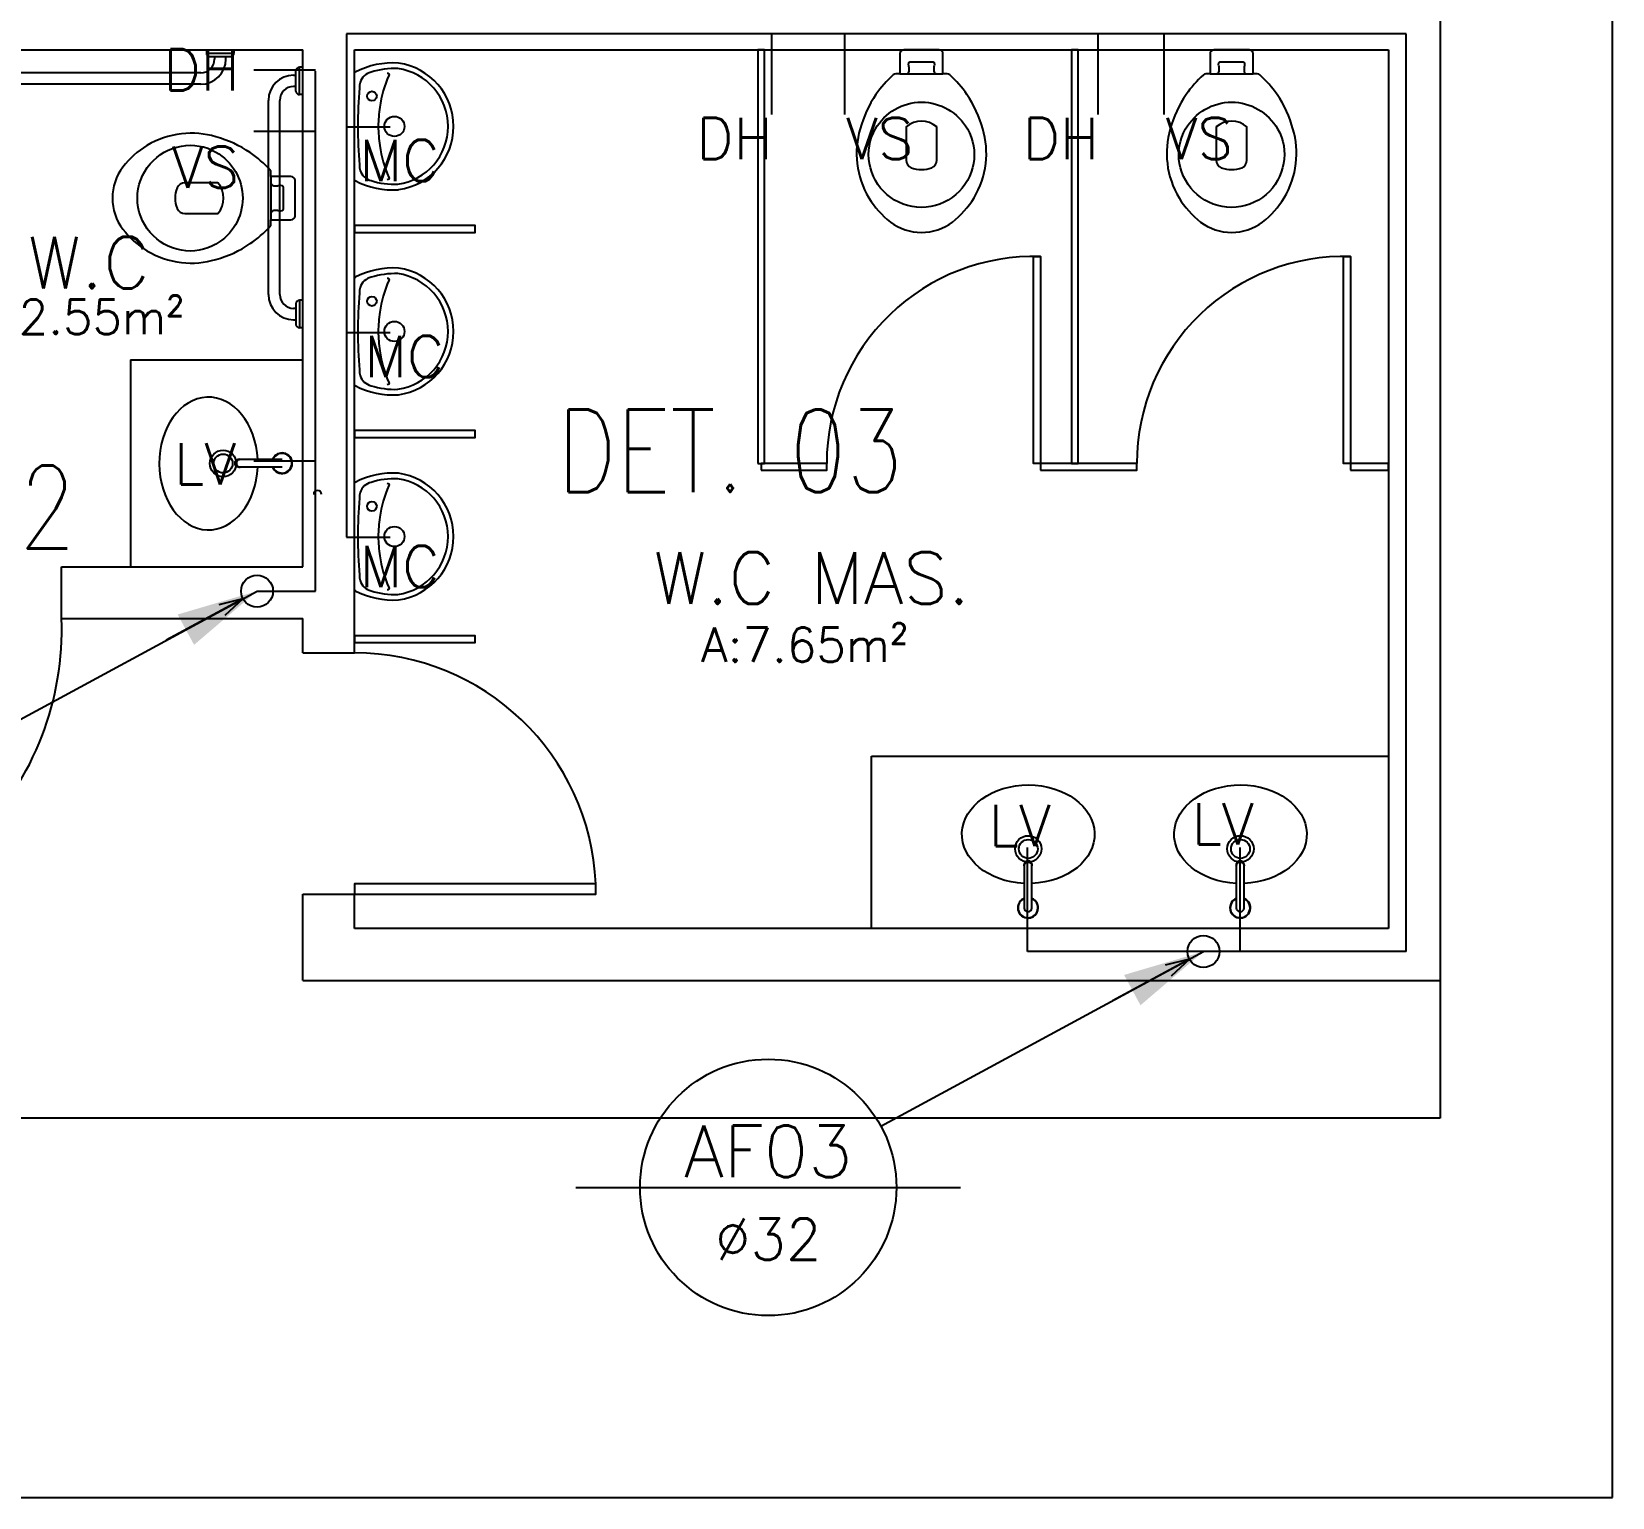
# Model space of a CAD drawing. Header units: millimetres. Extents: x 1111 to 1959, y -391 to -319.
# Drawn here: x 1716.49 to 1722.91, y -384.73 to -378.78 of the extents above; entities that cross this region are included whole.
import ezdxf
from ezdxf.enums import TextEntityAlignment as Align

# ---------------------------------------------------------------- set-up
doc = ezdxf.new("R2010")
doc.units = ezdxf.units.MM
doc.linetypes.add('HIDDEN', pattern=[0.375, 0.25, -0.125])
for name, color, linetype in [('08', 8, 'Continuous'), ('ARQ-PÇ-HIDROSSAN', 7, 'Continuous'), ('CONEXAO_AG_FRIA', 3, 'Continuous'), ('TUBOS_AG_FRIA', 2, 'Continuous'), ('TXT', 2, 'Continuous')]:
    doc.layers.add(name, color=color, linetype=linetype)
doc.styles.add('ROMANS', font='romans')

# ---------------------------------------------------------------- blocks, each defined once
blk = doc.blocks.new('SANIT-flat-3-flat-1')
at = {"layer": 'ARQ-PÇ-HIDROSSAN'}
blk.add_line((0.07, -0.0625), (0.07, 0.0625), dxfattribs=at)
for points in [[(0.073, -0.082, 0.059368), (0.13, -0.132, 0.082654), (0.23, -0.178, 0.104255), (0.33, -0.1865, 0.107708), (0.43, -0.1525, 0.088187), (0.5, -0.09, 0.163426), (0.53, 0, 0.163426), (0.5, 0.09, 0.088187), (0.43, 0.1525, 0.107708), (0.33, 0.1865, 0.104255), (0.23, 0.178, 0.082654), (0.13, 0.132, 0.059368), (0.073, 0.082, 0.207706), (0.07, 0.0745), (0.07, 0.0693), (0.07, 0.0625), (0.012, 0.0625, 0.402093), (0, 0.0515), (0, 0.0515), (0, -0.0515, 0.402093), (0.012, -0.0625), (0.07, -0.0625), (0.07, -0.0693), (0.07, -0.0745, 0.207706)], [(0.152, 0, -0.268395), (0.23, 0.1335, -0.179674), (0.33, 0.151, -0.170707), (0.4205, 0.1, -0.179561), (0.4575, 0, -0.179561), (0.4205, -0.1, -0.170707), (0.33, -0.151, -0.179674), (0.23, -0.1335, -0.268395)], [(0.3425, -0.03, 0.183333), (0.3425, 0.03, 0.302776), (0.32, 0.0445), (0.224, 0.0445, 0.370787), (0.224, -0.0445), (0.32, -0.0445, 0.302776)]]:
    blk.add_lwpolyline(points, format="xyb", close=True, dxfattribs=at)
blk.add_lwpolyline([(0.07, -0.0436, 0.380199), (0.062, -0.036), (0.051, -0.036, 0.087349), (0.047, -0.037, -0.172037), (0.0383, -0.037, -0.102747), (0.0363, -0.0357, -0.167994), (0.035, -0.0315), (0.035, 0.0315), (0.035, 0.0315, -0.167994), (0.0363, 0.0357, -0.102747), (0.0383, 0.037, -0.172037), (0.047, 0.037, 0.087349), (0.051, 0.036), (0.062, 0.036, 0.380199), (0.07, 0.0436)], format="xyb", dxfattribs=at)
blk = doc.blocks.new('LAVATOR')
for p, q in [((-0.1408, 0.0004), (-0.1408, 0.1946)), ((-0.1408, -0.1938), (-0.1408, 0.0004))]:
    blk.add_line(p, q)
blk.add_lwpolyline([(-0.1288, 0.0004, 0.019765), (-0.1233, -0.1396, 0.055725), (-0.1208, -0.1596, 0.26837), (-0.0808, -0.1966, 0.08527), (0.0165, -0.2098, 0.373975), (0.1992, 0.0004, 0.373975), (0.0165, 0.2106, 0.08527), (-0.0808, 0.1974, 0.26837), (-0.1208, 0.1604, 0.055725), (-0.1233, 0.1404, 0.019765)], format="xyb", close=True)
blk.add_lwpolyline([(-0.0217, 0.1944, -0.557482), (-0.016, 0.1859, 0.068592), (-0.0493, 0.0704, 0.02486), (-0.0548, 0.0004, 0.02486), (-0.0493, -0.0696, 0.068592), (-0.016, -0.1851, -0.557482), (-0.0217, -0.1936)], format="xyb")
for centre, radius in [((-0.0778, 0.1104), 0.0175), ((0.0042, 0.0004), 0.0365)]:
    blk.add_circle(centre, radius)
for centre, radius, start, end in [((-0.0018, -0.0639), 0.2951, 85.90608, 117.73531), ((-0.013, 0.0004), 0.2323, 0, 82.01817), ((-0.1378, 0.1946), 0.003, 117.73531, 180), ((-0.013, 0.0004), 0.2322, 277.98183, 0), ((-0.1378, -0.1938), 0.003, 180, 242.26469), ((-0.0018, 0.0647), 0.2951, 242.26469, 274.09392)]:
    blk.add_arc(centre, radius, start, end)
blk = doc.blocks.new('*U260', base_point=(10233.26, -19.23))
for q in [(10212.05, 1.98), (10223.77, -12.28), (10226.31, -9.75)]:
    blk.add_line((10229.98, -15.95), q)
blk.add_circle((10233.26, -19.23), 4.64)

msp = doc.modelspace()

# ---------------------------------------------------------------- linework, layer by layer
at = {"layer": '08'}
for p, q in [((1722.9094, -384.7295), (1722.9094, -357.4995)), ((1722.2094, -372.6895), (1722.2094, -382.6295)), ((1715.2094, -378.8495), (1717.5894, -378.8495)), ((1717.1974, -378.8495), (1717.1974, -378.8635)), ((1717.1974, -378.8635), (1717.3094, -378.8635)), ((1717.2114, -378.8775), (1717.2954, -378.8775)), ((1717.2303, -378.8775), (1717.2303, -378.8873)), ((1717.2765, -378.8873), (1717.2765, -378.8775)), ((1717.3094, -378.8495), (1717.3094, -378.8635)), ((1717.5894, -380.9495), (1717.5894, -378.8495)), ((1717.7994, -381.2995), (1717.7994, -378.8495)), ((1717.7994, -378.8495), (1721.9994, -378.8495)), ((1721.9994, -378.8495), (1721.9994, -382.4195)), ((1717.1743, -378.9433), (1716.2125, -378.9433)), ((1717.5516, -378.9529), (1717.5614, -378.9529)), ((1717.5614, -379.018), (1717.5614, -378.934)), ((1717.5754, -379.032), (1717.5754, -378.92)), ((1717.5894, -378.92), (1717.5754, -378.92)), ((1717.1743, -378.9895), (1716.2125, -378.9895)), ((1717.5614, -378.9991), (1717.5516, -378.9991)), ((1717.4494, -379.844), (1717.4494, -379.0551)), ((1717.4956, -379.844), (1717.4956, -379.0551)), ((1717.5894, -379.032), (1717.5754, -379.032)), ((1717.5614, -379.9), (1717.5516, -379.9)), ((1717.5614, -379.8811), (1717.5614, -379.9651)), ((1717.5754, -379.8671), (1717.5754, -379.9791)), ((1717.5894, -379.8671), (1717.5754, -379.8671)), ((1717.5516, -379.9462), (1717.5614, -379.9462)), ((1717.5894, -379.9791), (1717.5754, -379.9791)), ((1717.3297, -380.5133), (1717.3314, -380.5133)), ((1717.3314, -380.545), (1717.3297, -380.545)), ((1717.3325, -380.5132), (1717.3346, -380.5132)), ((1717.3346, -380.5451), (1717.3325, -380.5451)), ((1717.3346, -380.5132), (1717.5047, -380.5132)), ((1717.5047, -380.5451), (1717.3346, -380.5451)), ((1716.6094, -380.9495), (1717.5894, -380.9495)), ((1716.6094, -381.1595), (1716.6094, -380.9495)), ((1716.6094, -381.1595), (1717.5894, -381.1595)), ((1717.5894, -381.2995), (1717.5894, -381.1595)), ((1717.5894, -381.2995), (1717.7994, -381.2995)), ((1720.5195, -382.1598), (1720.5195, -382.1615)), ((1720.5195, -382.1626), (1720.5195, -382.1647)), ((1720.5195, -382.1647), (1720.5195, -382.3349)), ((1720.5512, -382.1615), (1720.5512, -382.1598)), ((1720.5513, -382.1647), (1720.5513, -382.1626)), ((1720.5513, -382.3349), (1720.5513, -382.1647)), ((1721.3814, -382.1626), (1721.3814, -382.1647)), ((1721.3814, -382.1647), (1721.3814, -382.3349)), ((1721.3815, -382.1598), (1721.3815, -382.1615)), ((1721.4132, -382.1615), (1721.4132, -382.1598)), ((1721.4132, -382.1647), (1721.4132, -382.1626)), ((1721.4132, -382.3349), (1721.4132, -382.1647)), ((1717.5894, -382.6295), (1717.5894, -382.2795)), ((1717.5894, -382.2795), (1717.7994, -382.2795)), ((1717.7994, -382.4195), (1717.7994, -382.2795)), ((1721.9994, -382.4195), (1717.7994, -382.4195)), ((1717.5894, -382.6295), (1722.2094, -382.6295)), ((1707.7894, -384.7295), (1722.9094, -384.7295))]:
    msp.add_line(p, q, dxfattribs=at)
at = {"layer": '08', "ltscale": 0.03}
for p, q in [((1716.8894, -380.1095), (1716.8894, -380.9495)), ((1716.8894, -380.1095), (1717.5894, -380.1095)), ((1719.8994, -381.7195), (1721.9994, -381.7195)), ((1719.8994, -382.4195), (1719.8994, -381.7195))]:
    msp.add_line(p, q, dxfattribs=at)
at = {"layer": '08', "ltscale": 0.7}
for p, q in [((1722.2094, -382.6295), (1722.2094, -383.1895)), ((1722.2094, -383.1895), (1711.4294, -383.1895))]:
    msp.add_line(p, q, dxfattribs=at)
at = {"layer": '08'}
for points in [[(1719.4374, -380.5295), (1719.4654, -380.5295), (1719.4654, -378.8495), (1719.4374, -378.8495)], [(1720.7114, -380.5295), (1720.7394, -380.5295), (1720.7394, -378.8495), (1720.7114, -378.8495)], [(1717.7994, -379.5915), (1718.2894, -379.5915), (1718.2894, -379.5635), (1717.7994, -379.5635)], [(1720.5854, -380.5295), (1720.5574, -380.5295), (1720.5574, -379.6895), (1720.5854, -379.6895)], [(1721.8454, -380.5295), (1721.8174, -380.5295), (1721.8174, -379.6895), (1721.8454, -379.6895)], [(1717.7994, -380.4245), (1718.2894, -380.4245), (1718.2894, -380.3965), (1717.7994, -380.3965)], [(1719.4514, -380.5575), (1719.7174, -380.5575), (1719.7174, -380.5295), (1719.4514, -380.5295)], [(1720.5854, -380.5575), (1720.9774, -380.5575), (1720.9774, -380.5295), (1720.5854, -380.5295)], [(1721.8454, -380.5575), (1721.9994, -380.5575), (1721.9994, -380.5295), (1721.8454, -380.5295)], [(1717.7994, -381.2575), (1718.2894, -381.2575), (1718.2894, -381.2295), (1717.7994, -381.2295)], [(1717.7994, -382.2795), (1718.7794, -382.2795), (1718.7794, -382.2375), (1717.7994, -382.2375)]]:
    msp.add_lwpolyline(points, close=True, dxfattribs=at)
for points in [[(1717.3297, -380.545, 0), (1717.327, -380.5448, 0), (1717.3243, -380.5441, 0), (1717.3218, -380.5429, 0), (1717.3196, -380.5413, 0), (1717.3176, -380.5394, 0), (1717.316, -380.5371, 0), (1717.3149, -380.5346, 0), (1717.3141, -380.5319, 0), (1717.3139, -380.5292, 0), (1717.3141, -380.5264, 0), (1717.3149, -380.5237, 0), (1717.316, -380.5212, 0), (1717.3176, -380.519, 0), (1717.3196, -380.517, 0), (1717.3218, -380.5154, 0), (1717.3243, -380.5142, 0), (1717.327, -380.5135, 0), (1717.3297, -380.5133, 0)], [(1717.3289, -380.5137, 0), (1717.3263, -380.5145, 0), (1717.3239, -380.5158, 0), (1717.3217, -380.5174, 0), (1717.3198, -380.5195, 0), (1717.3183, -380.5218, 0), (1717.3173, -380.5244, 0), (1717.3167, -380.527, 0), (1717.3165, -380.5292, 0)], [(1717.3165, -380.5292, 0), (1717.3168, -380.5319, 0), (1717.3175, -380.5346, 0), (1717.3186, -380.5371, 0), (1717.3202, -380.5394, 0), (1717.3222, -380.5413, 0), (1717.3244, -380.5429, 0), (1717.3269, -380.5441, 0), (1717.3289, -380.5447, 0)], [(1717.3325, -380.5451, 0), (1717.3298, -380.5448, 0), (1717.3271, -380.5441, 0), (1717.3246, -380.5429, 0), (1717.3223, -380.5413, 0), (1717.3204, -380.5394, 0), (1717.3188, -380.5371, 0), (1717.3176, -380.5346, 0), (1717.3169, -380.5319, 0), (1717.3167, -380.5292, 0), (1717.3169, -380.5264, 0), (1717.3176, -380.5237, 0), (1717.3188, -380.5212, 0), (1717.3204, -380.5189, 0), (1717.3223, -380.517, 0), (1717.3246, -380.5154, 0), (1717.3271, -380.5142, 0), (1717.3298, -380.5135, 0), (1717.3325, -380.5132, 0)], [(1717.3346, -380.5132, 0), (1717.3318, -380.5135, 0), (1717.3291, -380.5142, 0), (1717.3266, -380.5154, 0), (1717.3244, -380.517, 0), (1717.3224, -380.519, 0), (1717.3209, -380.5212, 0), (1717.3197, -380.5238, 0), (1717.319, -380.5264, 0), (1717.3188, -380.5292, 0)], [(1717.3188, -380.5292, 0), (1717.319, -380.5319, 0), (1717.3197, -380.5346, 0), (1717.3209, -380.5371, 0), (1717.3225, -380.5394, 0), (1717.3244, -380.5413, 0), (1717.3267, -380.5429, 0), (1717.3292, -380.5441, 0), (1717.3318, -380.5448, 0), (1717.3346, -380.5451, 0)], [(1717.3346, -380.5132, 0), (1717.3346, -380.5132, 0)], [(1720.5512, -382.1598, 0), (1720.551, -382.1571, 0), (1720.5503, -382.1544, 0), (1720.5491, -382.1519, 0), (1720.5475, -382.1497, 0), (1720.5456, -382.1477, 0), (1720.5433, -382.1462, 0), (1720.5408, -382.145, 0), (1720.5381, -382.1443, 0), (1720.5354, -382.144, 0), (1720.5326, -382.1443, 0), (1720.5299, -382.145, 0), (1720.5274, -382.1462, 0), (1720.5252, -382.1477, 0), (1720.5232, -382.1497, 0), (1720.5216, -382.1519, 0), (1720.5205, -382.1544, 0), (1720.5197, -382.1571, 0), (1720.5195, -382.1598, 0)], [(1720.5513, -382.1626, 0), (1720.551, -382.1599, 0), (1720.5503, -382.1572, 0), (1720.5491, -382.1547, 0), (1720.5476, -382.1525, 0), (1720.5456, -382.1505, 0), (1720.5433, -382.1489, 0), (1720.5408, -382.1478, 0), (1720.5381, -382.147, 0), (1720.5354, -382.1468, 0), (1720.5326, -382.147, 0), (1720.5299, -382.1478, 0), (1720.5274, -382.1489, 0), (1720.5251, -382.1505, 0), (1720.5232, -382.1525, 0), (1720.5216, -382.1547, 0), (1720.5204, -382.1572, 0), (1720.5197, -382.1599, 0), (1720.5195, -382.1626, 0)], [(1720.5195, -382.1647, 0), (1720.5197, -382.1619, 0), (1720.5204, -382.1593, 0), (1720.5216, -382.1568, 0), (1720.5232, -382.1545, 0), (1720.5252, -382.1526, 0), (1720.5275, -382.151, 0), (1720.53, -382.1498, 0), (1720.5326, -382.1491, 0), (1720.5354, -382.1489, 0)], [(1720.5195, -382.1647, 0), (1720.5195, -382.1647, 0)], [(1720.5199, -382.1591, 0), (1720.5207, -382.1564, 0), (1720.522, -382.154, 0), (1720.5236, -382.1518, 0), (1720.5257, -382.1499, 0), (1720.528, -382.1485, 0), (1720.5306, -382.1474, 0), (1720.5333, -382.1468, 0), (1720.5354, -382.1467, 0)], [(1720.5354, -382.1467, 0), (1720.5381, -382.1469, 0), (1720.5408, -382.1476, 0), (1720.5433, -382.1488, 0), (1720.5456, -382.1504, 0), (1720.5475, -382.1523, 0), (1720.5491, -382.1546, 0), (1720.5503, -382.1571, 0), (1720.5509, -382.1591, 0)], [(1720.5354, -382.1489, 0), (1720.5381, -382.1491, 0), (1720.5408, -382.1498, 0), (1720.5433, -382.151, 0), (1720.5456, -382.1526, 0), (1720.5476, -382.1545, 0), (1720.5491, -382.1568, 0), (1720.5503, -382.1593, 0), (1720.551, -382.162, 0), (1720.5513, -382.1647, 0)], [(1721.4132, -382.1626, 0), (1721.413, -382.1599, 0), (1721.4123, -382.1572, 0), (1721.4111, -382.1547, 0), (1721.4095, -382.1525, 0), (1721.4076, -382.1505, 0), (1721.4053, -382.1489, 0), (1721.4028, -382.1478, 0), (1721.4001, -382.147, 0), (1721.3973, -382.1468, 0), (1721.3946, -382.147, 0), (1721.3919, -382.1478, 0), (1721.3894, -382.1489, 0), (1721.3871, -382.1505, 0), (1721.3851, -382.1525, 0), (1721.3836, -382.1547, 0), (1721.3824, -382.1572, 0), (1721.3817, -382.1599, 0), (1721.3814, -382.1626, 0)], [(1721.3814, -382.1647, 0), (1721.3817, -382.1619, 0), (1721.3824, -382.1593, 0), (1721.3836, -382.1568, 0), (1721.3852, -382.1545, 0), (1721.3871, -382.1526, 0), (1721.3894, -382.151, 0), (1721.3919, -382.1498, 0), (1721.3946, -382.1491, 0), (1721.3973, -382.1489, 0)], [(1721.3814, -382.1647, 0), (1721.3814, -382.1647, 0)], [(1721.4132, -382.1598, 0), (1721.413, -382.1571, 0), (1721.4122, -382.1544, 0), (1721.4111, -382.1519, 0), (1721.4095, -382.1497, 0), (1721.4075, -382.1477, 0), (1721.4053, -382.1462, 0), (1721.4028, -382.145, 0), (1721.4001, -382.1443, 0), (1721.3973, -382.144, 0), (1721.3946, -382.1443, 0), (1721.3919, -382.145, 0), (1721.3894, -382.1462, 0), (1721.3871, -382.1477, 0), (1721.3852, -382.1497, 0), (1721.3836, -382.1519, 0), (1721.3824, -382.1544, 0), (1721.3817, -382.1571, 0), (1721.3815, -382.1598, 0)], [(1721.3818, -382.1591, 0), (1721.3827, -382.1564, 0), (1721.3839, -382.154, 0), (1721.3856, -382.1518, 0), (1721.3876, -382.1499, 0), (1721.39, -382.1485, 0), (1721.3925, -382.1474, 0), (1721.3952, -382.1468, 0), (1721.3973, -382.1467, 0)], [(1721.3973, -382.1467, 0), (1721.4001, -382.1469, 0), (1721.4028, -382.1476, 0), (1721.4053, -382.1488, 0), (1721.4075, -382.1504, 0), (1721.4095, -382.1523, 0), (1721.4111, -382.1546, 0), (1721.4122, -382.1571, 0), (1721.4128, -382.1591, 0)], [(1721.3973, -382.1489, 0), (1721.4001, -382.1491, 0), (1721.4028, -382.1498, 0), (1721.4053, -382.151, 0), (1721.4076, -382.1526, 0), (1721.4095, -382.1545, 0), (1721.4111, -382.1568, 0), (1721.4123, -382.1593, 0), (1721.413, -382.162, 0), (1721.4132, -382.1647, 0)]]:
    msp.add_polyline3d(points, dxfattribs=at)
at = {"layer": '08', "ltscale": 0.03}
for centre, radius in [((1717.2654, -380.5302), 0.0537), ((1717.2654, -380.5302), 0.0383), ((1720.5364, -382.0956), 0.0537), ((1721.3984, -382.0956), 0.0537), ((1720.5364, -382.0956), 0.0383), ((1721.3984, -382.0956), 0.0383)]:
    msp.add_circle(centre, radius, dxfattribs=at)
at = {"layer": '08'}
for centre, radius, start, end in [((1717.1743, -378.8873), 0.056, 270, 360), ((1717.1743, -378.8873), 0.1022, 270, 360), ((1717.2114, -378.8635), 0.014, 180, 270), ((1717.2954, -378.8635), 0.014, 270, 360), ((1717.5516, -379.0551), 0.1022, 90, 180), ((1717.5754, -378.934), 0.014, 90, 180), ((1717.5516, -379.0551), 0.056, 90, 180), ((1717.5754, -379.018), 0.014, 180, 270), ((1720.5574, -380.5295), 0.84, 88.08979, 180), ((1721.8174, -380.5295), 0.84, 88.08979, 180), ((1717.5516, -379.844), 0.1022, 180, 270), ((1717.5516, -379.844), 0.056, 180, 270), ((1717.5754, -379.8811), 0.014, 90, 180), ((1717.5754, -379.9651), 0.014, 180, 270), ((1717.5047, -380.529), 0.0416, 90, 157.67712), ((1717.5047, -380.529), 0.0416, 202.6883, 90), ((1717.5047, -380.529), 0.0401, 203.60737, 156.77211), ((1717.6492, -380.6555), 0.0159, 0, 180), ((1720.5352, -382.3349), 0.0416, 112.32288, 180), ((1720.5352, -382.3349), 0.0416, 180, 67.3117), ((1720.5352, -382.3349), 0.0401, 113.22789, 66.39263), ((1721.3972, -382.3349), 0.0416, 112.32288, 180), ((1721.3972, -382.3349), 0.0416, 180, 67.3117), ((1721.3972, -382.3349), 0.0401, 113.22789, 66.39263), ((1720.5354, -382.3349), 0.0159, 180, 0), ((1721.3973, -382.3349), 0.0159, 180, 0)]:
    msp.add_arc(centre, radius, start, end, dxfattribs=at)
at = {"layer": '08', "ltscale": 0.7}
for centre, radius, start, end in [((1715.3914, -381.2008), 1.2187, 270, 1.94204), ((1717.7994, -382.2804), 0.9809, 2.5089, 90)]:
    msp.add_arc(centre, radius, start, end, dxfattribs=at)
at = {"layer": '08', "ltscale": 0.03}
msp.add_ellipse((1717.2059, -380.5302), major_axis=(0, 0.2695), ratio=0.742857, start_param=4.775358, end_param=10.940424, dxfattribs=at)
at = {"layer": '08', "ltscale": 0.03, "extrusion": (0, 0, -1)}
for centre in [(1720.5364, -382.0361), (1721.3984, -382.0361)]:
    msp.add_ellipse(centre, major_axis=(-0.2695, 0), ratio=0.742857, start_param=4.775358, end_param=10.940424, dxfattribs=at)
at = {"layer": 'CONEXAO_AG_FRIA'}
for p, q in [((1716.0929, -381.7584), (1717.403, -381.0486)), ((1719.9378, -383.2223), (1721.2479, -382.5125)), ((1718.6987, -383.4704), (1720.2611, -383.4704))]:
    msp.add_line(p, q, dxfattribs=at)
msp.add_circle((1719.4799, -383.4704), 0.5208, dxfattribs=at)
for points in [[(1717.403, -381.0486), (1717.1474, -381.2667), (1717.0807, -381.1435)], [(1721.2479, -382.5125), (1720.9923, -382.7306), (1720.9256, -382.6075)]]:
    msp.add_solid(points, dxfattribs=at)
at = {"layer": 'TUBOS_AG_FRIA'}
for p, q in [((1722.0716, -378.7849), (1717.7662, -378.7849)), ((1717.7662, -378.7849), (1717.7662, -380.8294)), ((1719.4931, -378.7849), (1719.4931, -379.1133)), ((1719.7892, -378.7849), (1719.7892, -379.1133)), ((1720.8194, -378.7849), (1720.8194, -379.1133)), ((1721.0875, -378.7849), (1721.0875, -379.1133)), ((1722.0716, -382.5125), (1722.0716, -378.7849)), ((1717.6402, -381.0486), (1717.6402, -378.937)), ((1717.7662, -379.1626), (1717.9438, -379.1626)), ((1717.7662, -379.9981), (1717.9438, -379.9981)), ((1717.7662, -380.8294), (1717.9438, -380.8294)), ((1717.403, -381.0486), (1717.6402, -381.0486)), ((1720.5334, -382.5125), (1720.5334, -382.0894)), ((1721.3969, -382.5125), (1721.3969, -382.0894)), ((1722.0716, -382.5125), (1720.5334, -382.5125))]:
    msp.add_line(p, q, dxfattribs=at)
at = {"layer": 'TUBOS_AG_FRIA', "linetype": 'HIDDEN'}
for p, q in [((1717.6402, -378.9323), (1717.3129, -378.9323)), ((1717.6402, -379.1813), (1717.3129, -379.1813)), ((1717.6402, -380.5201), (1717.3129, -380.5201))]:
    msp.add_line(p, q, dxfattribs=at)

# ---------------------------------------------------------------- block references
at = {"layer": '08', "xscale": 1.399999999999999, "yscale": 1.399999999999999, "zscale": 1.399999999999999}
for p, rotation in [((1720.1024, -378.8495), 270), ((1721.3624, -378.8495), 270), ((1717.5577, -379.4524), 179.9999999999999)]:
    msp.add_blockref('SANIT-flat-3-flat-1', p, dxfattribs=dict(at, rotation=rotation))
at = {"layer": '08', "xscale": 1.117200000000002, "yscale": 1.117200000000002, "zscale": 1.117200000000002}
for p in [(1717.9566, -379.1614), (1717.9566, -379.9944), (1717.9566, -380.8274)]:
    msp.add_blockref('LAVATOR', p, dxfattribs=at)
at = {"layer": 'CONEXAO_AG_FRIA', "xscale": 0.014, "yscale": 0.014, "zscale": 0.014, "rotation": 73.37963458882318}
for p in [(1717.403, -381.0486), (1721.2479, -382.5125)]:
    msp.add_blockref('*U260', p, dxfattribs=at)

# ---------------------------------------------------------------- texts
at = {"layer": '08', "style": 'ROMANS'}
for s, insert, char_height, width, attachment_point in [('W.C ', (1716.7195, -379.7142), 0.21, 1.570474, 5), ('\\pi0.00403;A:2.55m²', (1716.2625, -379.8646), 0.14, 0.914733, 1), ('W.C MAS.', (1719.6566, -380.9953), 0.21, 1.570474, 5), ('\\pi0.00403;A:7.65m²', (1719.2033, -381.1964), 0.14, 0.914733, 1)]:
    msp.add_mtext(s, dxfattribs=dict(at, insert=insert, char_height=char_height, width=width, attachment_point=attachment_point))
at = {"layer": 'CONEXAO_AG_FRIA', "style": 'ROMANS'}
for s, height, p in [('DH', 0.168, (1717.1778, -379.0157)), ('DH', 0.168, (1719.3428, -379.2936)), ('VS', 0.168, (1719.9326, -379.2936)), ('DH', 0.168, (1720.6691, -379.2936)), ('VS', 0.168, (1721.2309, -379.2936)), ('MC', 0.168, (1717.9817, -379.3835)), ('VS', 0.168, (1717.1938, -379.4106)), ('MC', 0.168, (1718.0014, -380.1793)), ('LV', 0.168, (1717.1927, -380.6157)), ('MC', 0.168, (1717.9823, -381.0327)), ('LV', 0.168, (1721.3265, -382.0783)), ('LV', 0.168, (1720.5023, -382.0849)), ('AF03', 0.21, (1719.4799, -383.4284)), ('%%C32', 0.168, (1719.4799, -383.7644))]:
    msp.add_text(s, height=height, dxfattribs=at).set_placement(p, align=Align.CENTER)
at = {"layer": 'TXT', "style": 'ROMANS', "width": 0.8}
for s, p in [('DET. 03', (1718.6219, -380.6462)), ('DET. 02', (1715.2611, -380.8749))]:
    msp.add_text(s, height=0.336, dxfattribs=at).set_placement(p)

doc.saveas('drawing.dxf')
